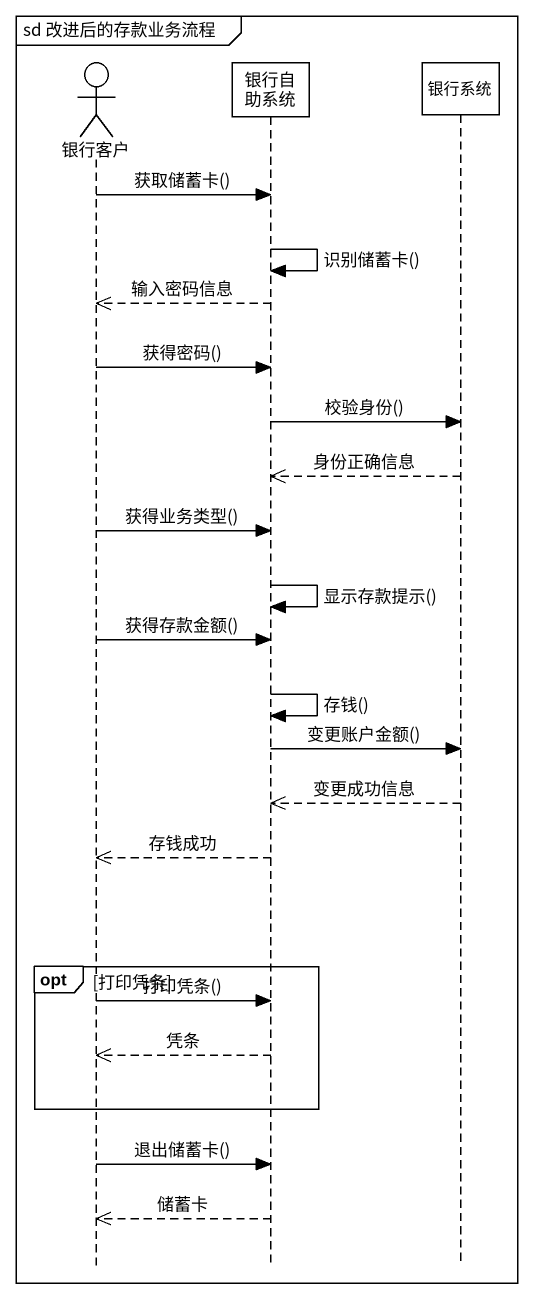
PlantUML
@startuml
mainframe sd 改进后的存款业务流程
hide footbox
actor 银行客户
participant 银行自助系统
participant 银行系统

银行客户 -> 银行自助系统 : 获取储蓄卡()
银行自助系统 -> 银行自助系统 : 识别储蓄卡()
银行自助系统 -->> 银行客户 : 输入密码信息
银行客户 -> 银行自助系统 : 获得密码()
银行自助系统 -> 银行系统 : 校验身份()
银行系统 -->> 银行自助系统 : 身份正确信息
银行客户 -> 银行自助系统 : 获得业务类型()
银行自助系统 -> 银行自助系统 : 显示存款提示()
银行客户 -> 银行自助系统 : 获得存款金额()
银行自助系统 -> 银行自助系统 : 存钱()
银行自助系统 -> 银行系统 : 变更账户金额()
银行系统 -->> 银行自助系统 : 变更成功信息
银行自助系统 -->> 银行客户 : 存钱成功
opt 打印凭条
  银行客户 -> 银行自助系统 : 打印凭条()
  银行自助系统 -->> 银行客户 : 凭条
end
银行客户 -> 银行自助系统 : 退出储蓄卡()
银行自助系统 -->> 银行客户 : 储蓄卡
@enduml
